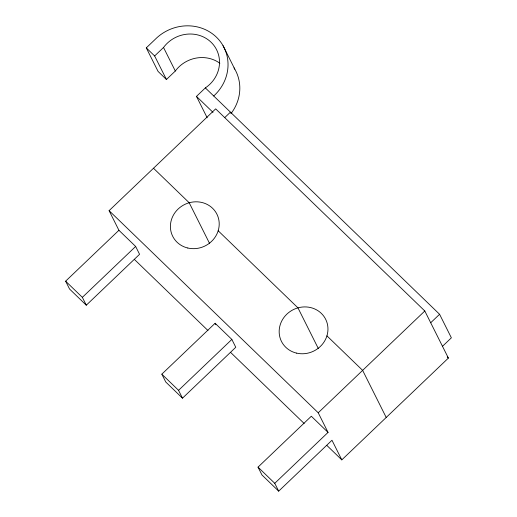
<?xml version="1.0" encoding="UTF-8"?>
<svg xmlns="http://www.w3.org/2000/svg" width="517" height="517" viewBox="0 0 517 517"><rect width="100%" height="100%" fill="white"/><g stroke="black" fill="none" stroke-linecap="round" stroke-linejoin="round"><path stroke-width="0.78" d="M219.861 63.255A31.408 29.366 -26.6 0 0 175.315 71.023L166.435 79.502L158.066 71.417L146.279 47.874L155.158 39.389A43.273 40.449 -26.6 0 1 216.41 37.146A43.273 40.449 -26.6 0 1 213.715 95.988M166.435 79.502L154.641 55.959L163.527 47.474A31.408 29.366 -26.6 0 1 211.085 42.239A31.408 29.366 -26.6 0 1 205.352 87.903L196.473 96.382L207.188 117.786M118.916 230.285L65.627 281.183L69.556 289.029L86.287 305.198L139.577 254.299L135.648 246.454L118.916 230.285L109.093 210.665L215.673 108.867L424.806 310.988L448.388 358.074L341.808 459.872L326.744 445.311M224.895 117.456L230.446 112.157L231.164 113.585M86.287 305.198L82.358 297.353L135.648 246.454M161.827 374.159L215.117 323.261L231.849 339.43L235.778 347.275L182.488 398.174L165.757 382.005L161.827 374.159L178.559 390.329L182.488 398.174M178.559 390.329L231.849 339.43M278.689 491.15L261.964 474.981L258.028 467.135L311.318 416.237L328.049 432.406L274.76 483.305L278.689 491.15L331.979 440.251L341.808 459.872M328.049 432.406L318.226 412.786L424.806 310.988M430.7 322.757L439.586 314.278L205.352 87.903M442.494 346.306L451.373 337.821L439.586 314.278M146.279 47.874L154.641 55.959M196.473 96.382L213.01 112.37M447.231 356.956L448.388 358.074M153.497 168.245L189.203 202.754L209.566 243.423M218.18 230.763L297.954 307.854L318.317 348.523M326.931 335.863L362.637 370.366L386.212 417.458M109.093 210.665L318.226 412.786M134.407 259.431L207.983 330.537M230.576 352.374L304.151 423.481M65.627 281.183L82.358 297.353M258.028 467.135L274.76 483.305M223.027 45.651L234.821 69.194M163.527 47.474L175.315 71.023M215.117 323.261L215.835 324.682M234.033 67.882A43.273 40.449 -26.6 0 1 231.17 113.352M296.545 353.117A24.719 23.103 -26.6 0 0 327.313 323.732A24.719 23.103 -26.6 0 0 286.832 314.174A24.719 23.103 -26.6 0 0 296.545 353.117M187.794 248.018A24.719 23.103 -26.6 0 0 218.562 218.633A24.719 23.103 -26.6 0 0 178.081 209.068A24.719 23.103 -26.6 0 0 187.794 248.018"/></g></svg>
